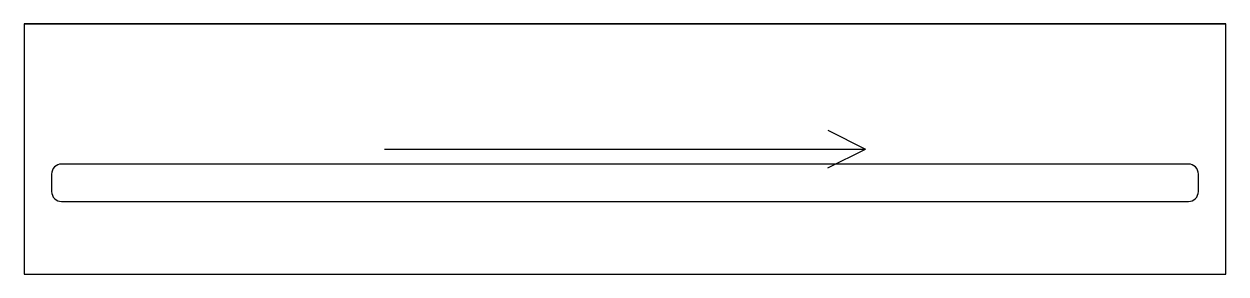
# Model space of a CAD drawing. Header units: millimetres. Extents: x 0 to 240, y 0 to 50.
import ezdxf

# ---------------------------------------------------------------- set-up
doc = ezdxf.new("R2010")
doc.units = ezdxf.units.MM
for name, color, linetype in [('A_SIDE_GROOVE_5.5', 7, 'Continuous'), ('EDGE_BANDING', 7, 'Continuous'), ('GRAIN_DIRECTION', 3, 'Continuous'), ('OUTSIDE_THROUGH', 7, 'Continuous')]:
    doc.layers.add(name, color=color, linetype=linetype)

msp = doc.modelspace()

# ---------------------------------------------------------------- linework, layer by layer
at = {"layer": 'A_SIDE_GROOVE_5.5'}
msp.add_lwpolyline([(7.5, 14.5), (232.5, 14.5, 0.414214), (234.5, 16.5), (234.5, 20, 0.414214), (232.5, 22), (7.5, 22, 0.414214), (5.5, 20), (5.5, 16.5, 0.414214)], format="xyb", close=True, dxfattribs=at)
at = {"layer": 'EDGE_BANDING'}
for p, q in [((0, 50), (240, 50)), ((240, 0), (240, 50)), ((0, 0), (240, 0))]:
    msp.add_line(p, q, dxfattribs=at)
at = {"layer": 'GRAIN_DIRECTION'}
for p in [(160.5, 28.75), (72, 25), (160.5, 21.25)]:
    msp.add_line(p, (168, 25), dxfattribs=at)
at = {"layer": 'OUTSIDE_THROUGH'}
msp.add_lwpolyline([(0, 0), (240, 0), (240, 50), (0, 50)], close=True, dxfattribs=at)

doc.saveas('drawing.dxf')
